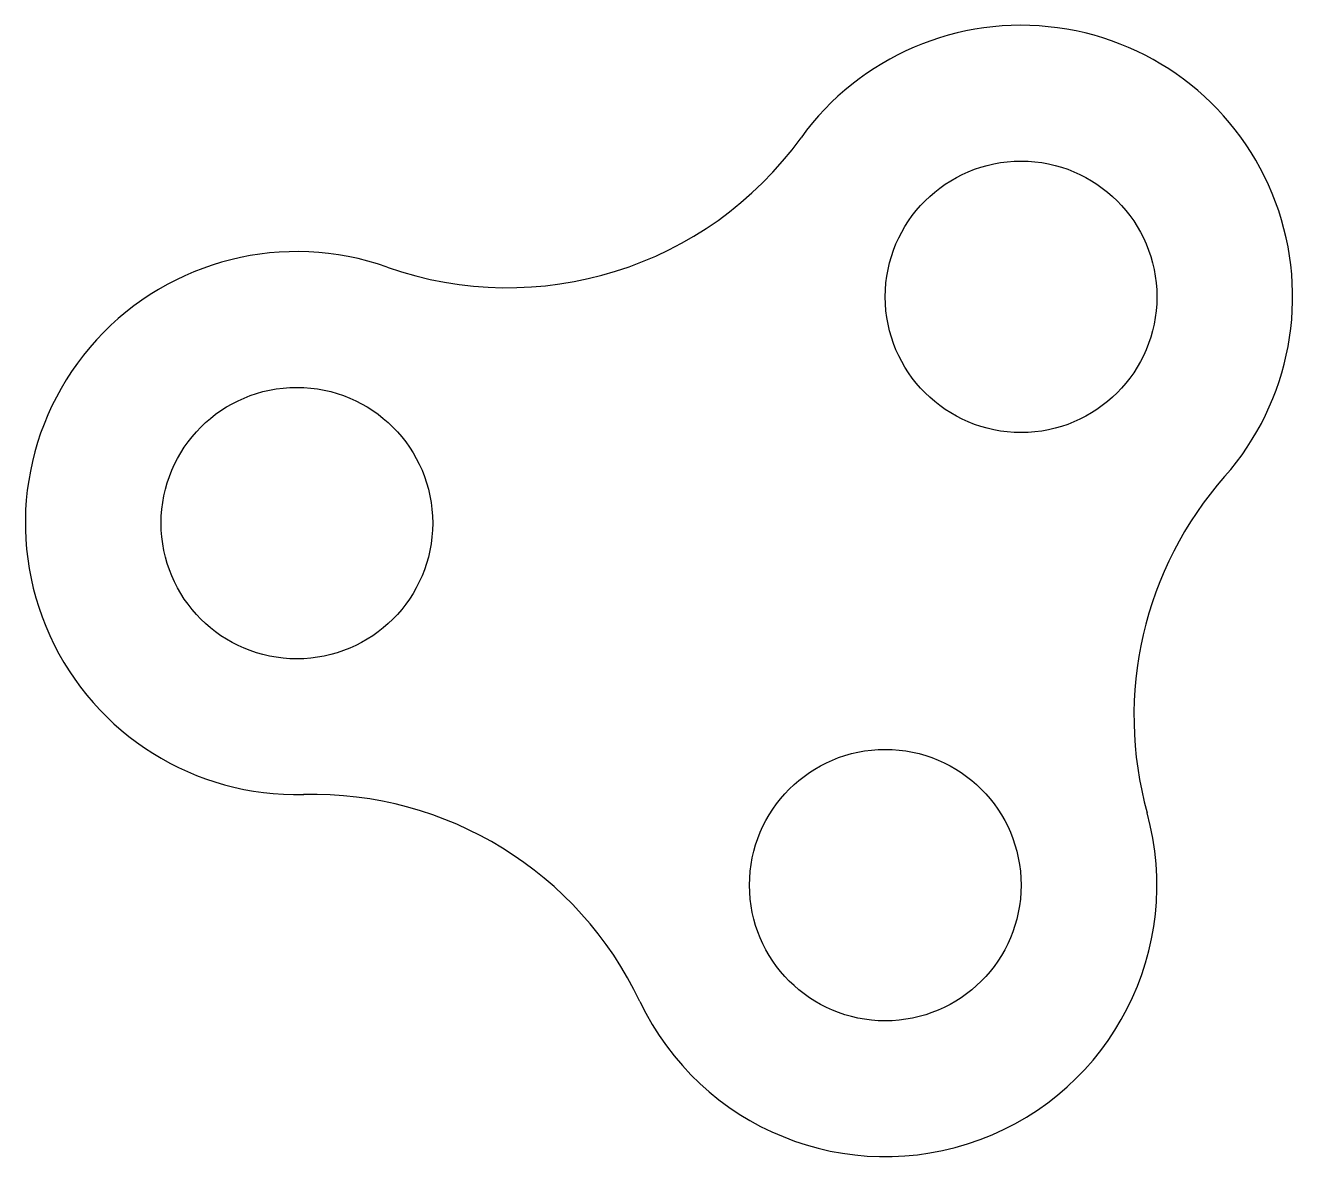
# Model space of a CAD drawing. Header units: millimetres. Extents: x 981 to 1121, y 1085 to 1210.
import ezdxf

# ---------------------------------------------------------------- set-up
doc = ezdxf.new("R2010")
doc.units = ezdxf.units.MM

msp = doc.modelspace()

# ---------------------------------------------------------------- linework, layer by layer
for centre in [(1090.85, 1179.62), (1010.85, 1154.62), (1075.85, 1114.62)]:
    msp.add_circle(centre, 15)
for centre, radius, start, end in [((1090.85, 1179.62), 30, 318.5491, 144.1295), ((1034.13, 1220.63), 40, 250.5786, 324.1295), ((1010.85, 1154.62), 30, 70.5786, 271.4277), ((1143.32, 1133.28), 40, 138.5491, 195.4617), ((1012.59, 1084.64), 40, 25.3572, 91.4277), ((1075.85, 1114.62), 30, 205.3572, 15.4617)]:
    msp.add_arc(centre, radius, start, end)

doc.saveas('drawing.dxf')
